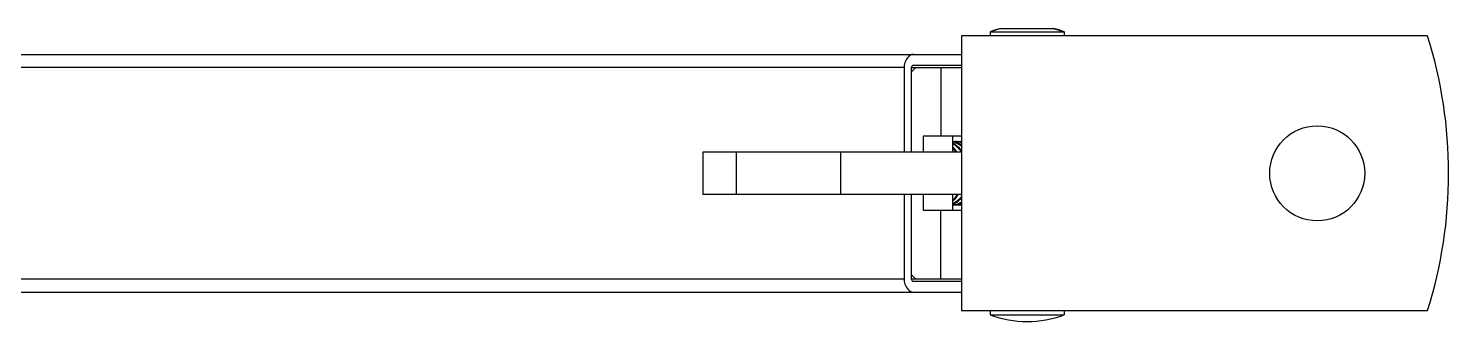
# Model space of a CAD drawing. Extents: x 1060579 to 1383165, y 581819 to 1037910.
# Drawn here: x 1269962 to 1271189, y 860100 to 860353 of the extents above; entities that cross this region are included whole.
import ezdxf

# ---------------------------------------------------------------- set-up
doc = ezdxf.new("R2010")
doc.units = 0
doc.header["$LTSCALE"] = 1000
doc.header["$MEASUREMENT"] = 0
doc.layers.add('02___PRT_ALL_AXES', color=7, linetype='Continuous')

msp = doc.modelspace()

# ---------------------------------------------------------------- linework, layer by layer
at = {"color": 7, "linetype": 'Continuous'}
for p, q in [((1271170.7, 860346.1), (1270768.1, 860346.1)), ((1270768.1, 860346.1), (1270768.1, 860109.3)), ((1270793.1, 860349.7), (1270793.1, 860346.1)), ((1270856.9, 860349.7), (1270856.9, 860346.1)), ((1269343.9, 860330.2), (1270768.1, 860330.2)), ((1270718.7, 860318.8), (1269385.5, 860318.8)), ((1270718.7, 860318.8), (1270718.7, 860245.9)), ((1270725.1, 860318.8), (1270768.1, 860318.8)), ((1270725.1, 860245.9), (1270725.1, 860318.8)), ((1270726.7, 860321), (1270768.1, 860321)), ((1270750.3, 860318.8), (1270750.3, 860259.6)), ((1270768.1, 860259.6), (1270735.1, 860259.6)), ((1270768.1, 860245.9), (1270544.8, 860245.9)), ((1270544.8, 860245.9), (1270544.8, 860209.5)), ((1270573.5, 860245.9), (1270573.5, 860209.5)), ((1270663.7, 860245.9), (1270663.7, 860209.5)), ((1270768.1, 860209.5), (1270544.8, 860209.5)), ((1270718.7, 860209.5), (1270718.7, 860136.6)), ((1270725.1, 860136.6), (1270725.1, 860209.5)), ((1270760.6, 860209.4), (1270760.6, 860209.4)), ((1270735.1, 860195.8), (1270768.1, 860195.8)), ((1270750.3, 860136.6), (1270750.3, 860195.8)), ((1270718.7, 860136.6), (1269385.5, 860136.6)), ((1270768.1, 860136.6), (1270725.1, 860136.6)), ((1270768.1, 860134.4), (1270726.7, 860134.4)), ((1269343.9, 860125.3), (1270768.1, 860125.3)), ((1270768.1, 860109.3), (1271170.7, 860109.3)), ((1270793.1, 860109.3), (1270793.1, 860105.7)), ((1270856.9, 860109.3), (1270856.9, 860105.7))]:
    msp.add_line(p, q, dxfattribs=at)
for points in [[(1270725.1, 860318.8), (1270725.2, 860319.6), (1270725.6, 860320.4), (1270726.1, 860320.9), (1270726.7, 860321)], [(1270726.7, 860134.4), (1270726.1, 860134.5), (1270725.6, 860135), (1270725.2, 860135.8), (1270725.1, 860136.6)]]:
    msp.add_lwpolyline(points, dxfattribs=at)
for centre, radius, start, end in [((1270794.4, 860227.7), 394.5, 342.5364, 17.4636), ((1270759, 860240.1), 15, 82.4824, 83.9962), ((1270757.9, 860239.6), 15.4, 72.4837, 80.2332), ((1270762.8, 860240.2), 14.8, 90.0172, 97.5235), ((1270758.9, 860239.8), 15.2, 75.7644, 82.4657), ((1270758.8, 860239.5), 15.6, 72.5052, 75.7688), ((1270762.8, 860240.3), 14.8, 86.2903, 89.9967), ((1270762.8, 860240.1), 15, 80.629, 86.2824), ((1270763.8, 860240.2), 14.8, 82.4831, 89.9829), ((1270762.7, 860239.6), 15.4, 72.4874, 80.6013), ((1270767.7, 860240.2), 14.8, 90.0173, 97.5323), ((1270763.8, 860239.8), 15.2, 75.7648, 82.4748), ((1270762.6, 860239.1), 16, 69.7302, 72.506), ((1270763.7, 860239.5), 15.5, 73.4415, 75.7729), ((1270767.7, 860240.3), 14.7, 88.3603, 89.9995), ((1270741.9, 860230.9), 27, 34.0244, 34.6459), ((1270742.5, 860222.6), 25.6, 328.2813, 329.0616), ((1270760.4, 860213), 12.6, 270.4275, 274.3388), ((1270761.4, 860213.1), 12.7, 270.0261, 278.822), ((1270761.3, 860213.4), 13.1, 278.8281, 285.3359), ((1270765.3, 860213.1), 12.7, 261.1841, 269.9741), ((1270761.3, 860213.7), 13.3, 285.3229, 286.4114), ((1270765.3, 860213), 12.6, 270.0047, 274.3398), ((1270765.2, 860213.3), 12.9, 274.3664, 282.8789), ((1270766.2, 860213.1), 12.7, 270.024, 278.5353)]:
    msp.add_arc(centre, radius, start, end, dxfattribs=at)
for points, knots in [([(1270726.7, 860330.2), (1270723.3, 860330.2), (1270719.1, 860325), (1270718.7, 860320.2), (1270718.7, 860318.8)], [0, 0, 0, 0, 0.699639, 1, 1, 1, 1]), ([(1270768.1, 860247.4), (1270767.6, 860248.1), (1270765.4, 860250.6), (1270762.7, 860252.6), (1270760.5, 860253.6)], [0, 0, 0, 0, 0.264129, 1, 1, 1, 1]), ([(1270760.5, 860253.1), (1270761.3, 860252.8), (1270764.2, 860250.9), (1270766.7, 860248.2), (1270768.1, 860246)], [0, 0, 0, 0, 0.237509, 1, 1, 1, 1]), ([(1270764.3, 860209.1), (1270764, 860208.7), (1270762.9, 860207), (1270761.6, 860205.5), (1270760.5, 860204.5)], [0, 0, 0, 0, 0.259883, 1, 1, 1, 1]), ([(1270768.1, 860207.6), (1270767.6, 860206.9), (1270765.5, 860204.3), (1270762.8, 860202.3), (1270760.5, 860201.4)], [0, 0, 0, 0, 0.268325, 1, 1, 1, 1]), ([(1270760.5, 860201), (1270761.2, 860201.2), (1270764.1, 860202.5), (1270766.6, 860204.6), (1270768.1, 860206.4)], [0, 0, 0, 0, 0.236582, 1, 1, 1, 1]), ([(1270760.6, 860203.7), (1270761, 860204.1), (1270762.9, 860205.7), (1270764.5, 860207.8), (1270765.4, 860209.4)], [0, 0, 0, 0, 0.238298, 1, 1, 1, 1]), ([(1270768.1, 860202.9), (1270767.6, 860202.5), (1270765.5, 860201.3), (1270763.1, 860200.6), (1270761.4, 860200.4)], [0, 0, 0, 0, 0.260499, 1, 1, 1, 1]), ([(1270718.7, 860136.6), (1270718.7, 860135.2), (1270719.1, 860130.4), (1270723.3, 860125.3), (1270726.7, 860125.3)], [0, 0, 0, 0, 0.300361, 1, 1, 1, 1])]:
    msp.add_open_spline(points, degree=3, knots=knots, dxfattribs=at)
for points in [[(1270762.5, 860254.3), (1270764.6, 860253.7), (1270766.5, 860252.6), (1270768.1, 860251.3)], [(1270768.1, 860252), (1270766.7, 860253), (1270765.2, 860253.8), (1270763.5, 860254.3)], [(1270764.1, 860246.2), (1270763.1, 860247.7), (1270761.9, 860249.2), (1270760.5, 860250.4)], [(1270760.6, 860249.4), (1270761.6, 860248.4), (1270762.5, 860247.2), (1270763.3, 860246)], [(1270765, 860200.9), (1270766.1, 860201.2), (1270767.1, 860201.7), (1270768.1, 860202.2)]]:
    msp.add_open_spline(points, degree=3, dxfattribs=at)
at = {"layer": '02___PRT_ALL_AXES', "color": 7, "linetype": 'Continuous'}
for p, q in [((1270802.2, 860352.6), (1270793.1, 860349.7)), ((1270802.2, 860352.6), (1270847.8, 860352.6)), ((1270847.8, 860352.6), (1270856.9, 860349.7)), ((1270793.1, 860349.7), (1270856.9, 860349.7)), ((1270793.1, 860349.7), (1270793.1, 860346.1)), ((1270856.9, 860349.7), (1270856.9, 860346.1)), ((1270725.1, 860315.2), (1270728.7, 860318.8)), ((1270735.1, 860259.6), (1270735.1, 860245.9)), ((1270760.5, 860259.6), (1270760.5, 860245.9)), ((1270735.1, 860209.5), (1270735.1, 860195.8)), ((1270760.5, 860209.5), (1270760.5, 860195.8)), ((1270728.7, 860136.6), (1270725.1, 860140.2)), ((1270793.1, 860109.3), (1270793.1, 860105.7)), ((1270856.9, 860109.3), (1270856.9, 860105.7)), ((1270793.1, 860105.7), (1270856.9, 860105.7))]:
    msp.add_line(p, q, dxfattribs=at)
msp.add_circle((1271075.4, 860227.7), 41, dxfattribs=at)
for centre, start, end in [((1270825, 860264.4), 104.4775, 110.4873), ((1270825, 860264.4), 69.5127, 75.5225), ((1270825, 860191), 249.5127, 290.4873)]:
    msp.add_arc(centre, 91.1, start, end, dxfattribs=at)

doc.saveas('drawing.dxf')
